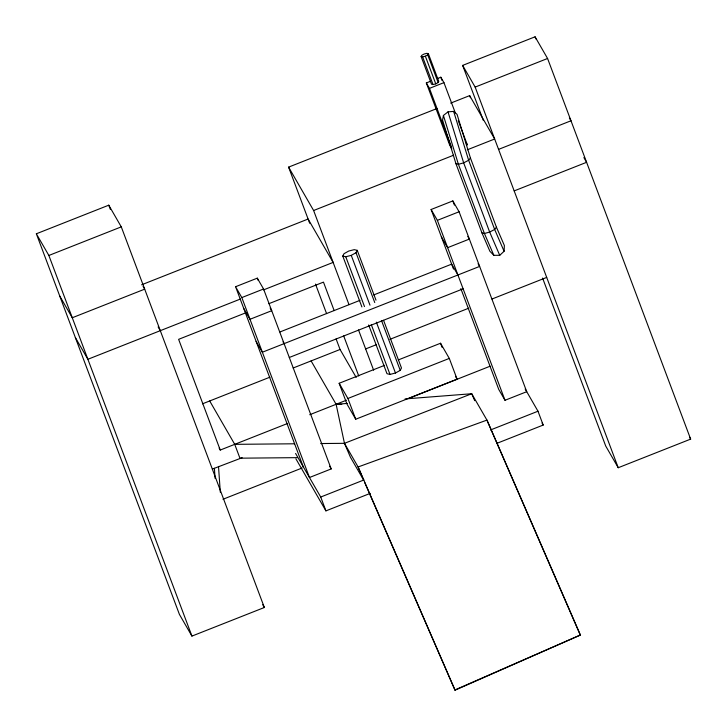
<?xml version="1.0" encoding="UTF-8"?>
<svg xmlns="http://www.w3.org/2000/svg" width="727" height="727" viewBox="0 0 727 727"><rect width="100%" height="100%" fill="white"/><g stroke="black" fill="none" stroke-linecap="round" stroke-linejoin="round"><path stroke-width="1.09" d="M405.057 398.932L471.732 393.734L486.945 420.097L580.41 635.016L455.038 690.196L358.102 466.97L344.462 443.325L336.119 404.294L311.101 360.919M504.093 251.269L504.374 245.535L496.45 227.224L470.442 158.023L457.047 114.357L453.657 111.404L448.014 111.858L443.415 115.457L442.561 120.082L455.956 163.739L481.965 232.949L489.889 251.26L493.851 255.313L499.731 255.322L504.093 251.269L494.66 229.459L468.642 160.258L453.657 111.404M421.115 56.542L421.733 55.352L424.105 54.025L426.849 53.335L428.357 53.68L438.763 81.36L438.145 82.551L435.764 83.878L433.019 84.568L431.52 84.223L421.115 56.542L422.614 56.888L425.359 56.197L427.74 54.861L428.357 53.68M361.892 306.939L342.771 256.068L344.007 253.696L348.76 251.033L354.249 249.652L357.248 250.342L375.977 300.16M342.771 256.068L345.77 256.758L351.259 255.377L356.012 252.714L357.248 250.342M368.662 324.96L386.991 373.714L389.999 374.414L395.479 373.024L400.241 370.361L401.477 367.989L383.547 320.298M470.442 158.023L468.642 160.258L463.653 162.857L458.401 164.302L455.956 163.739M496.45 227.224L494.66 229.459L489.671 232.058L484.418 233.503L481.965 232.949M455.047 689.887L580.41 635.016M36.35 233.785L108.768 205.178L121.282 226.869L264.355 607.499L191.928 636.098L179.424 614.415L36.35 233.785L48.863 255.468L191.928 636.098M483.328 120.428L462.645 65.403L535.072 36.804L547.576 58.487L690.65 439.117L618.232 467.725L605.718 446.033L542.578 278.05M451.83 148.844L449.74 145.227L426.331 82.942L430.475 81.306M437.718 78.443L440.816 77.216L443.943 82.642L455.293 112.83M426.331 82.942L429.457 88.367L443.943 82.642M48.863 255.468L121.282 226.869M462.645 65.403L475.158 87.095L547.576 58.487M309.693 223.262L288.592 167.128L437.018 108.514M450.704 103.107L469.651 95.619L494.669 139.002L467.297 149.807M288.592 167.128L313.619 210.512L453.621 155.215M141.601 284.802L308.103 219.036L333.13 262.411L263.574 289.882M498.568 149.38L570.995 120.773L569.359 117.947M235.575 286.729L257.303 278.15L263.556 288.992L331.194 468.933L309.466 477.512L241.827 297.579L235.575 286.729L303.204 466.67M453.512 269.09L431.111 209.503L452.839 200.916L459.091 211.766L526.73 391.699L505.001 400.277L498.749 389.436L460.845 288.601M241.827 297.579L263.556 288.992M431.111 209.503L437.372 220.345L459.091 211.766M240.392 299.042L87.876 359.283L75.372 337.592M514.18 190.901L586.598 162.303L583.881 157.586M245.799 312.801L178.624 339.336L220.245 450.058L287.538 423.487M268.89 303.677L323.47 282.121L334.166 310.602M279.95 331.966L360.01 300.342M373.705 294.935L451.649 264.146L457.91 274.988M289.301 357.484L463.108 288.828M202.47 403.821L269.908 377.186M293.145 368.007L340.063 349.478L356.194 377.431M365.645 348.924L376.168 344.762M389.854 339.355L468.797 308.175M491.961 299.033L546.695 277.414M398.305 359.929L440.544 343.244L449.304 358.42L457.11 379.185L355.721 419.234L346.961 404.048L339.155 383.283L384.574 365.345M339.155 383.283L347.915 398.469L449.304 358.42M309.72 414.726L346.461 400.204M212.329 469.088L242.155 457.71M408.819 398.323L490.034 366.244M222.971 499.267L302.178 467.979M295.589 453.466L320.725 497.032L363.963 479.947M490.525 429.966L537.989 411.218L543.187 425.059L496.786 443.388M295.898 458.819L325.923 510.872L370.225 493.379M320.698 443.543L344.462 443.325L471.732 393.734L474.704 400.659M347.424 403.412L336.119 404.294L341.781 404.43M209.703 400.968L234.73 444.342L294.68 443.788M297.425 457.647L239.928 458.183L234.73 444.342M689.559 437.236L690.65 439.117M465.789 142.219L467.361 144.927L458.237 120.673M467.797 236.375L469.36 239.083L447.641 247.671L441.38 236.82M478.066 263.701L479.638 266.409L262.374 352.222L256.113 341.381M525.167 388.99L537.989 411.218M542.06 423.096L543.187 425.059M455.465 376.341L457.11 379.185M270.153 307.994L271.716 310.702L249.988 319.289L243.736 308.439M363.182 479.302L350.405 457.156L344.462 443.325M283.057 341.835L284.093 343.644M329.622 466.216L331.194 468.933M143.065 286.32L144.691 289.155L72.273 317.754L59.759 296.071M158.123 326.905L160.303 330.676M219.136 448.132L220.245 450.058M262.72 604.664L264.355 607.499M580.4 635.334L486.945 420.097L358.102 466.97L363.3 479.238M364.636 482.337L455.038 690.196M499.731 255.322L489.671 232.058L463.653 162.857L448.014 111.858M493.851 255.313L484.418 233.503L458.401 164.302L443.415 115.457M535.072 36.804L535.863 38.913M475.158 87.095L618.232 467.725M469.651 95.619L470.442 97.736M440.816 77.216L442.007 80.388M427.74 54.861L438.145 82.551M425.359 56.197L435.764 83.878M422.614 56.888L433.019 84.568M429.457 88.367L451.285 146.427M452.839 200.916L454.42 205.123M437.372 220.345L505.001 400.277M440.544 343.244L442.107 347.397M356.012 252.714L374.741 302.532M381.511 320.552L400.241 370.361M351.259 255.377L369.988 305.186M376.359 322.152L395.479 373.024M345.77 256.758L364.5 306.576M371.27 324.596L389.999 374.414M313.619 210.512L349.015 304.677M358.502 329.931L373.633 370.188M343.68 335.91L358.747 375.977M315.491 284.093L326.587 313.619M336.101 338.927L340.063 349.478M347.915 398.469L355.721 419.234M257.303 278.15L258.076 280.222M320.725 497.032L325.923 510.872M108.768 205.178L110.368 209.412M218.509 466.434L220.308 492.243M214.401 468.306L215.11 478.402"/></g></svg>
